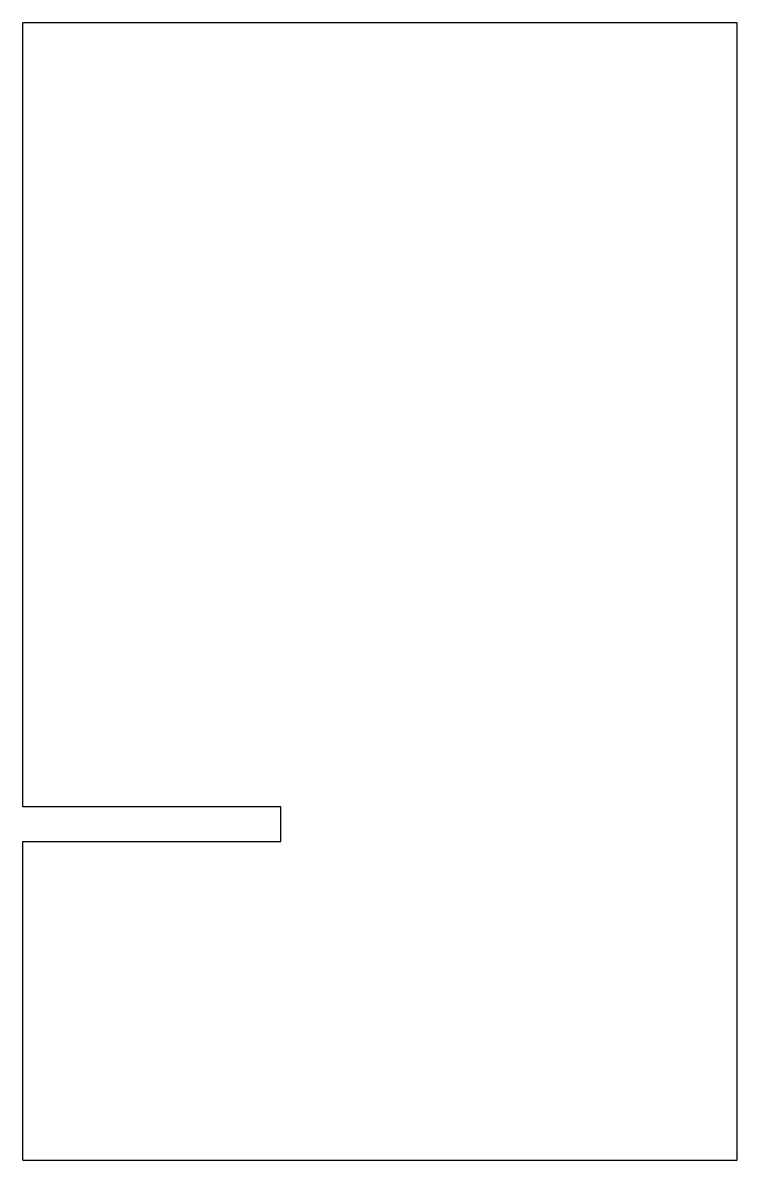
# Model space of a CAD drawing. Extents: x -20 to 63, y -132 to 0.
import ezdxf

# ---------------------------------------------------------------- set-up
doc = ezdxf.new("R2010")
doc.units = 0
doc.layers.get('0').update_dxf_attribs({"linetype": 'continuous'})

# ---------------------------------------------------------------- blocks, each defined once
blk = doc.blocks.new('EXTRUDE')
at = {"color": 7}
for p, q in [((63, 0), (-20, 0)), ((-20, -91), (-20, 0)), ((63, -132), (63, 0)), ((10, -91), (-20, -91)), ((10, -95), (10, -91)), ((-20, -95), (10, -95)), ((-20, -132), (-20, -95)), ((-20, -132), (63, -132))]:
    blk.add_line(p, q, dxfattribs=at)

msp = doc.modelspace()

# ---------------------------------------------------------------- block references
msp.add_blockref('EXTRUDE', (0, 0))

doc.saveas('drawing.dxf')
